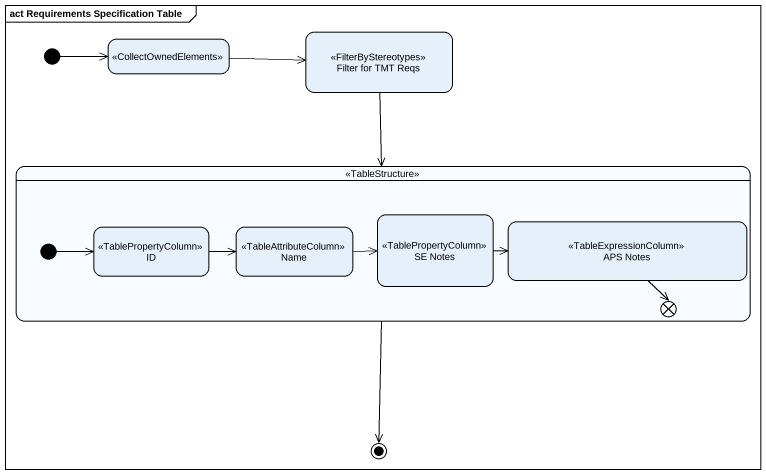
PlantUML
@startuml
mainframe act Requirements Specification Table
hide empty description
state " " as state1 <<CollectOwnedElements>>
state "Filter for TMT Reqs" as Filter_for_TMT_Reqs <<FilterByStereotypes>>
state " " as state2 <<TableStructure>> {
  state ID <<TablePropertyColumn>>
  state Name <<TableAttributeColumn>>
  state "SE Notes" as SE_Notes <<TablePropertyColumn>>
  state "APS Notes" as APS_Notes <<TableExpressionColumn>>
  state flowfinal1 <<end>>
  [*] -right-> ID
}
[*] -right-> state1
state1 -right-> Filter_for_TMT_Reqs
Filter_for_TMT_Reqs --> state2
ID -right-> Name
Name -right-> SE_Notes
SE_Notes -right-> APS_Notes
APS_Notes --> flowfinal1
state2 --> [*]
@enduml
